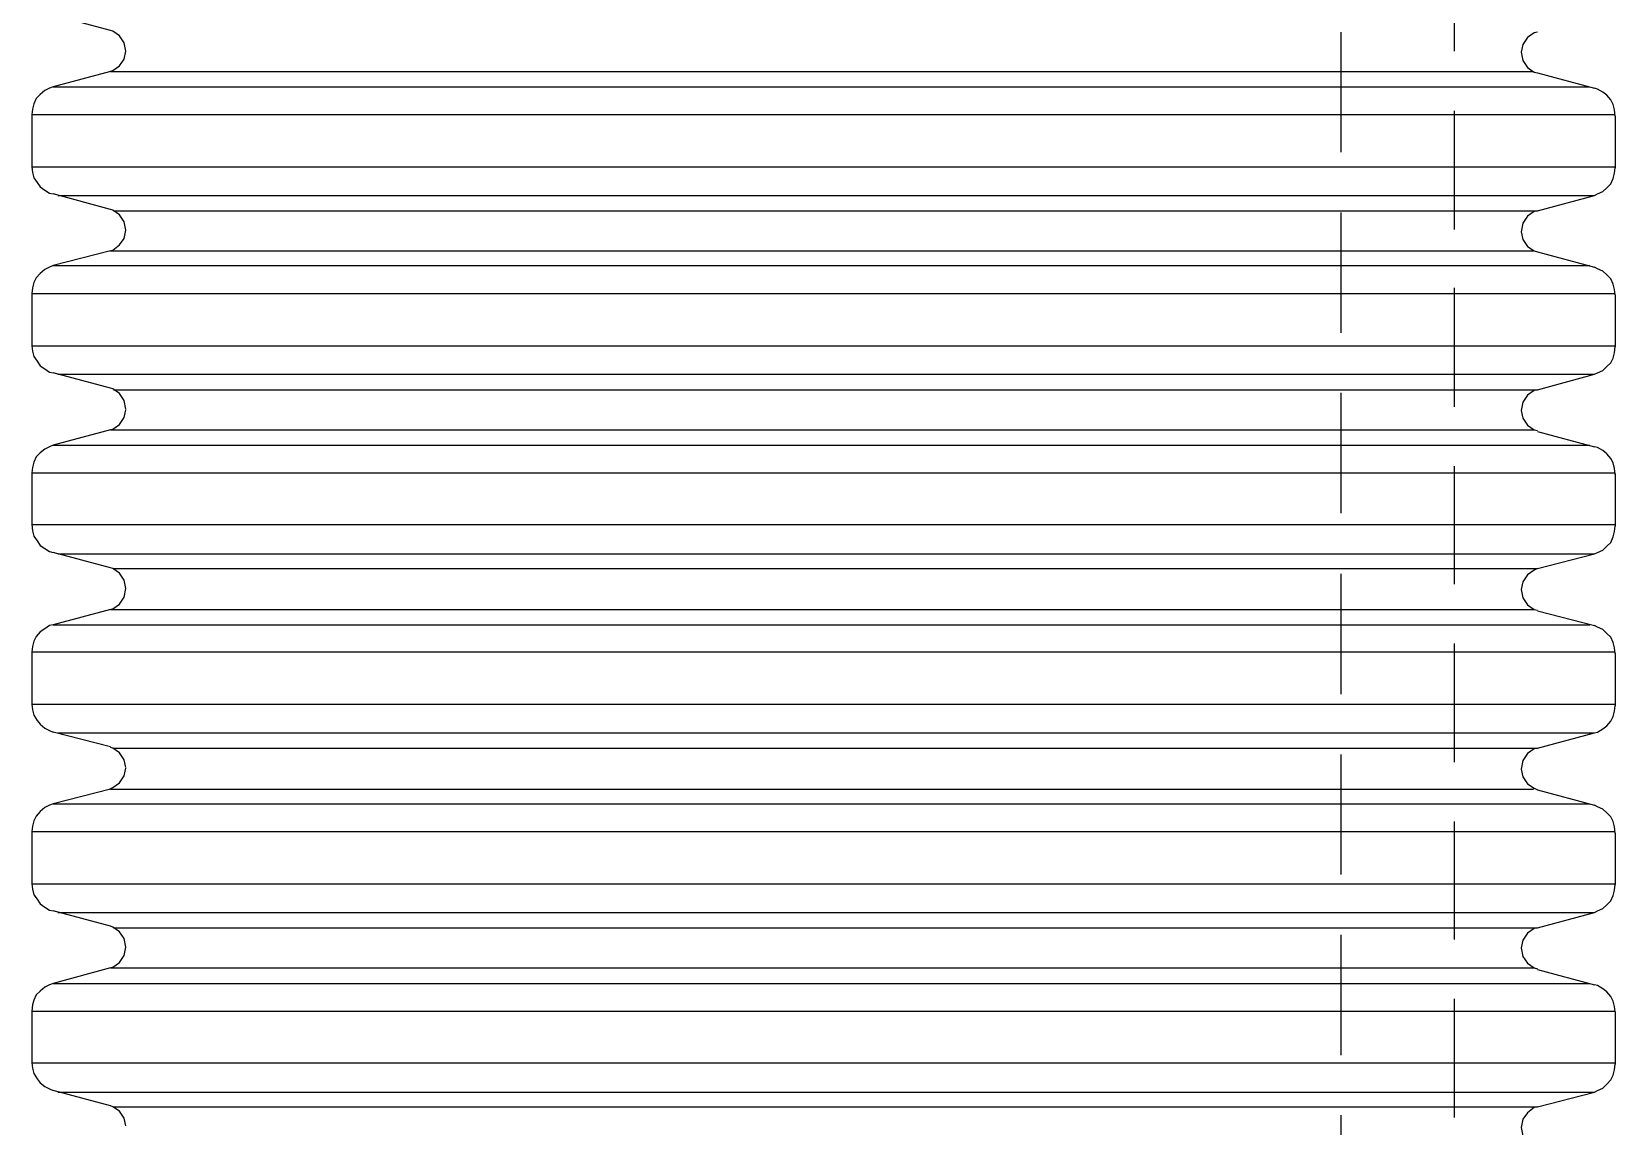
# Model space of a CAD drawing. Header units: inches. Extents: x -1698 to -1559, y -917 to -744.
# Drawn here: x -1660.02 to -1632.23, y -793.98 to -774.76 of the extents above; entities that cross this region are included whole.
import ezdxf

# ---------------------------------------------------------------- set-up
doc = ezdxf.new("R2010")
doc.units = ezdxf.units.IN
doc.layers.add('DH152', color=7, linetype='CONTINUOUS')

msp = doc.modelspace()

# ---------------------------------------------------------------- linework, layer by layer
at = {"layer": 'DH152', "color": 7}
for points in [[(-1635.05628, -773.03196), (-1635.05628, -775.1035)], [(-1658.37125, -775.1035), (-1658.39833, -774.95457), (-1658.47956, -774.83271), (-1658.60142, -774.75148), (-1658.64204, -774.73794), (-1659.64396, -774.46715)], [(-1637.04658, -774.76502), (-1637.04658, -776.87717)], [(-1633.59401, -774.76502), (-1633.64817, -774.77856), (-1633.77003, -774.85979), (-1633.85126, -774.98165), (-1633.87834, -775.11704), (-1633.85126, -775.26598), (-1633.77003, -775.38783), (-1633.64817, -775.46907), (-1633.59401, -775.48261), (-1632.59209, -775.7534)], [(-1658.65558, -775.45553), (-1658.60142, -775.44199), (-1658.47956, -775.36075), (-1658.39833, -775.2389), (-1658.37125, -775.1035)], [(-1658.64204, -775.45553), (-1659.64396, -775.72632), (-1659.71166, -775.7534), (-1659.79289, -775.79402), (-1659.87413, -775.86171), (-1659.94183, -775.92941), (-1659.98245, -776.02419), (-1660.00952, -776.11896), (-1660.02306, -776.21374)], [(-1658.64204, -775.45553), (-1633.66171, -775.45553)], [(-1659.64396, -775.72632), (-1632.67333, -775.72632)], [(-1632.22653, -776.24082), (-1632.22653, -776.24082), (-1632.24007, -776.1325), (-1632.26715, -776.03773), (-1632.30776, -775.95649), (-1632.37546, -775.87525), (-1632.44316, -775.8211), (-1632.53793, -775.76694), (-1632.59209, -775.7534)], [(-1660.02306, -776.21374), (-1660.02306, -777.13442)], [(-1660.02306, -776.21374), (-1632.22653, -776.21374)], [(-1635.05628, -776.14604), (-1635.05628, -778.23112)], [(-1632.22653, -776.24082), (-1632.22653, -777.14796)], [(-1660.02306, -777.12088), (-1660.02306, -777.13442), (-1660.00952, -777.2292), (-1659.98245, -777.32398), (-1659.92829, -777.40521), (-1659.87413, -777.48645), (-1659.79289, -777.54061), (-1659.71166, -777.59477), (-1659.64396, -777.60831)], [(-1660.02306, -777.13442), (-1632.22653, -777.13442)], [(-1632.59209, -777.63538), (-1632.53793, -777.60831), (-1632.44316, -777.56769), (-1632.37546, -777.49999), (-1632.30776, -777.43229), (-1632.26715, -777.33752), (-1632.24007, -777.24274), (-1632.22653, -777.14796)], [(-1658.64204, -777.8791), (-1659.64396, -777.60831)], [(-1659.56272, -777.63538), (-1632.59209, -777.63538)], [(-1633.59401, -777.90617), (-1632.59209, -777.63538)], [(-1658.37125, -778.24466), (-1658.39833, -778.09573), (-1658.47956, -777.97387), (-1658.60142, -777.89263), (-1658.64204, -777.8791)], [(-1658.58788, -777.90617), (-1633.59401, -777.90617)], [(-1637.04658, -777.93325), (-1637.04658, -780.04541)], [(-1633.59401, -777.90617), (-1633.64817, -777.91971), (-1633.77003, -778.00095), (-1633.85126, -778.12281), (-1633.87834, -778.27174), (-1633.85126, -778.40713), (-1633.77003, -778.52899), (-1633.64817, -778.61023), (-1633.59401, -778.62377)], [(-1658.65558, -778.61023), (-1658.60142, -778.59669), (-1658.47956, -778.50191), (-1658.39833, -778.3936), (-1658.37125, -778.24466)], [(-1658.64204, -778.61023), (-1659.64396, -778.86748)], [(-1658.64204, -778.61023), (-1633.66171, -778.61023)], [(-1633.59401, -778.62377), (-1632.59209, -778.89456)], [(-1659.64396, -778.86748), (-1659.71166, -778.89456), (-1659.79289, -778.93517), (-1659.87413, -779.00287), (-1659.94183, -779.08411), (-1659.98245, -779.16535), (-1660.00952, -779.26012), (-1660.02306, -779.3549)], [(-1659.64396, -778.86748), (-1632.67333, -778.86748)], [(-1632.22653, -779.38198), (-1632.22653, -779.38198), (-1632.24007, -779.2872), (-1632.26715, -779.19242), (-1632.30776, -779.09765), (-1632.37546, -779.02995), (-1632.44316, -778.96225), (-1632.53793, -778.92163), (-1632.59209, -778.89456)], [(-1660.02306, -779.3549), (-1660.02306, -780.27558)], [(-1660.02306, -779.3549), (-1632.22653, -779.3549)], [(-1635.05628, -779.26012), (-1635.05628, -781.3452)], [(-1632.22653, -779.38198), (-1632.22653, -780.28912)], [(-1660.02306, -780.27558), (-1660.02306, -780.27558), (-1660.00952, -780.37036), (-1659.98245, -780.46513), (-1659.92829, -780.54637), (-1659.87413, -780.62761), (-1659.79289, -780.68177), (-1659.71166, -780.73592), (-1659.64396, -780.74946)], [(-1660.02306, -780.27558), (-1632.22653, -780.27558)], [(-1633.59401, -781.04733), (-1632.59209, -780.77654), (-1632.53793, -780.74946), (-1632.44316, -780.70884), (-1632.37546, -780.64115), (-1632.30776, -780.57345), (-1632.26715, -780.49221), (-1632.24007, -780.39744), (-1632.22653, -780.28912)], [(-1658.37125, -781.38582), (-1658.39833, -781.23688), (-1658.47956, -781.11503), (-1658.60142, -781.03379), (-1658.64204, -781.02025), (-1659.64396, -780.74946)], [(-1659.56272, -780.77654), (-1632.59209, -780.77654)], [(-1658.58788, -781.04733), (-1633.59401, -781.04733)], [(-1633.59401, -781.04733), (-1633.64817, -781.06087), (-1633.77003, -781.14211), (-1633.85126, -781.26396), (-1633.87834, -781.4129), (-1633.85126, -781.54829), (-1633.77003, -781.67015), (-1633.64817, -781.75138), (-1633.59401, -781.76492)], [(-1637.04658, -781.10149), (-1637.04658, -783.21365)], [(-1658.65558, -781.75138), (-1658.60142, -781.73784), (-1658.47956, -781.65661), (-1658.39833, -781.53475), (-1658.37125, -781.39936)], [(-1658.64204, -781.75138), (-1659.64396, -782.02217), (-1659.71166, -782.04925), (-1659.79289, -782.08987), (-1659.87413, -782.15757), (-1659.94183, -782.22527), (-1659.98245, -782.32004), (-1660.00952, -782.41482), (-1660.02306, -782.50959)], [(-1658.64204, -781.75138), (-1633.66171, -781.75138)], [(-1633.59401, -781.77846), (-1632.59209, -782.04925)], [(-1659.64396, -782.02217), (-1632.67333, -782.02217)], [(-1632.22653, -782.53667), (-1632.22653, -782.52313), (-1632.24007, -782.42836), (-1632.26715, -782.33358), (-1632.30776, -782.25234), (-1632.37546, -782.17111), (-1632.44316, -782.11695), (-1632.53793, -782.06279), (-1632.59209, -782.04925)], [(-1635.05628, -782.38774), (-1635.05628, -784.45928)], [(-1660.02306, -782.50959), (-1632.22653, -782.50959)], [(-1660.02306, -782.50959), (-1660.02306, -783.41674)], [(-1632.22653, -782.52313), (-1632.22653, -783.44382)], [(-1660.02306, -783.41674), (-1632.22653, -783.41674)], [(-1660.02306, -783.41674), (-1660.02306, -783.41674), (-1660.00952, -783.52506), (-1659.98245, -783.61983), (-1659.92829, -783.70107), (-1659.87413, -783.78231), (-1659.79289, -783.83646), (-1659.71166, -783.89062), (-1659.64396, -783.90416)], [(-1632.59209, -783.93124), (-1632.53793, -783.90416), (-1632.44316, -783.86354), (-1632.37546, -783.79584), (-1632.30776, -783.72815), (-1632.26715, -783.63337), (-1632.24007, -783.53859), (-1632.22653, -783.44382)], [(-1658.64204, -784.17495), (-1659.64396, -783.90416)], [(-1659.56272, -783.93124), (-1632.59209, -783.93124)], [(-1633.59401, -784.18849), (-1632.59209, -783.93124)], [(-1658.37125, -784.54052), (-1658.39833, -784.39158), (-1658.47956, -784.26973), (-1658.60142, -784.18849), (-1658.64204, -784.17495)], [(-1658.58788, -784.18849), (-1633.59401, -784.18849)], [(-1637.04658, -784.28327), (-1637.04658, -786.39542)], [(-1633.59401, -784.18849), (-1633.64817, -784.21557), (-1633.77003, -784.29681), (-1633.85126, -784.41866), (-1633.87834, -784.55406), (-1633.85126, -784.70299), (-1633.77003, -784.82484), (-1633.64817, -784.90608), (-1633.59401, -784.91962)], [(-1658.65558, -784.90608), (-1658.60142, -784.89254), (-1658.47956, -784.81131), (-1658.39833, -784.68945), (-1658.37125, -784.54052)], [(-1658.64204, -784.90608), (-1659.64396, -785.17687)], [(-1658.64204, -784.90608), (-1633.66171, -784.90608)], [(-1633.59401, -784.93316), (-1632.59209, -785.19041)], [(-1659.64396, -785.17687), (-1659.71166, -785.19041), (-1659.79289, -785.24457), (-1659.87413, -785.29873), (-1659.94183, -785.37996), (-1659.98245, -785.4612), (-1660.00952, -785.55598), (-1660.02306, -785.65075)], [(-1659.64396, -785.17687), (-1632.67333, -785.17687)], [(-1632.22653, -785.67783), (-1632.22653, -785.67783), (-1632.24007, -785.58306), (-1632.26715, -785.48828), (-1632.30776, -785.3935), (-1632.37546, -785.32581), (-1632.44316, -785.25811), (-1632.53793, -785.21749), (-1632.59209, -785.19041)], [(-1635.05628, -785.50182), (-1635.05628, -787.5869)], [(-1660.02306, -785.65075), (-1660.02306, -786.57144)], [(-1660.02306, -785.65075), (-1632.22653, -785.65075)], [(-1632.22653, -785.67783), (-1632.22653, -786.59852)], [(-1660.02306, -786.57144), (-1660.02306, -786.57144), (-1660.00952, -786.66621), (-1659.98245, -786.76099), (-1659.92829, -786.85577), (-1659.87413, -786.92346), (-1659.79289, -786.99116), (-1659.71166, -787.03178), (-1659.64396, -787.05886)], [(-1660.02306, -786.57144), (-1632.22653, -786.57144)], [(-1633.59401, -787.34319), (-1632.59209, -787.0724), (-1632.53793, -787.05886), (-1632.44316, -787.0047), (-1632.37546, -786.95054), (-1632.30776, -786.86931), (-1632.26715, -786.78807), (-1632.24007, -786.69329), (-1632.22653, -786.59852)], [(-1658.64204, -787.31611), (-1659.64396, -787.05886)], [(-1659.56272, -787.0724), (-1632.59209, -787.0724)], [(-1658.37125, -787.68167), (-1658.39833, -787.54628), (-1658.47956, -787.42442), (-1658.60142, -787.34319), (-1658.64204, -787.32965)], [(-1658.58788, -787.34319), (-1633.59401, -787.34319)], [(-1637.04658, -787.4515), (-1637.04658, -789.56366)], [(-1633.59401, -787.34319), (-1633.64817, -787.35673), (-1633.77003, -787.43796), (-1633.85126, -787.55982), (-1633.87834, -787.70875), (-1633.85126, -787.84415), (-1633.77003, -787.966), (-1633.64817, -788.04724), (-1633.59401, -788.07432)], [(-1658.65558, -788.06078), (-1658.60142, -788.0337), (-1658.47956, -787.95246), (-1658.39833, -787.83061), (-1658.37125, -787.69521)], [(-1658.64204, -788.06078), (-1659.64396, -788.31803), (-1659.71166, -788.34511), (-1659.79289, -788.38573), (-1659.87413, -788.45342), (-1659.94183, -788.53466), (-1659.98245, -788.6159), (-1660.00952, -788.71067), (-1660.02306, -788.80545)], [(-1658.64204, -788.06078), (-1633.66171, -788.06078)], [(-1633.59401, -788.07432), (-1632.59209, -788.34511)], [(-1659.64396, -788.31803), (-1632.67333, -788.31803)], [(-1632.22653, -788.83253), (-1632.22653, -788.83253), (-1632.24007, -788.72421), (-1632.26715, -788.62944), (-1632.30776, -788.5482), (-1632.37546, -788.4805), (-1632.44316, -788.41281), (-1632.53793, -788.37219), (-1632.59209, -788.34511)], [(-1660.02306, -788.80545), (-1632.22653, -788.80545)], [(-1660.02306, -788.80545), (-1660.02306, -789.72613)], [(-1635.05628, -788.62944), (-1635.05628, -790.70098)], [(-1632.22653, -788.83253), (-1632.22653, -789.73967)], [(-1660.02306, -789.71259), (-1660.02306, -789.72613), (-1660.00952, -789.82091), (-1659.98245, -789.91569), (-1659.92829, -789.99692), (-1659.87413, -790.07816), (-1659.79289, -790.13232), (-1659.71166, -790.18648), (-1659.64396, -790.20002)], [(-1660.02306, -789.72613), (-1632.22653, -789.72613)], [(-1632.59209, -790.22709), (-1632.53793, -790.20002), (-1632.44316, -790.1594), (-1632.37546, -790.0917), (-1632.30776, -790.024), (-1632.26715, -789.92923), (-1632.24007, -789.83445), (-1632.22653, -789.73967)], [(-1658.64204, -790.4708), (-1659.64396, -790.20002)], [(-1659.56272, -790.22709), (-1632.59209, -790.22709)], [(-1633.59401, -790.49788), (-1632.59209, -790.22709)], [(-1658.37125, -790.83637), (-1658.39833, -790.68744), (-1658.47956, -790.56558), (-1658.60142, -790.48434), (-1658.64204, -790.4708)], [(-1658.58788, -790.49788), (-1633.59401, -790.49788)], [(-1633.59401, -790.49788), (-1633.64817, -790.51142), (-1633.77003, -790.59266), (-1633.85126, -790.71452), (-1633.87834, -790.84991), (-1633.85126, -790.99884), (-1633.77003, -791.1207), (-1633.64817, -791.20194), (-1633.59401, -791.21548)], [(-1637.04658, -790.61974), (-1637.04658, -792.7319)], [(-1658.65558, -791.20194), (-1658.60142, -791.1884), (-1658.47956, -791.10716), (-1658.39833, -790.9853), (-1658.37125, -790.83637)], [(-1658.64204, -791.20194), (-1659.64396, -791.47273)], [(-1658.64204, -791.20194), (-1633.66171, -791.20194)], [(-1633.59401, -791.22902), (-1632.59209, -791.4998)], [(-1659.64396, -791.47273), (-1659.71166, -791.4998), (-1659.79289, -791.54042), (-1659.87413, -791.60812), (-1659.94183, -791.67582), (-1659.98245, -791.77059), (-1660.00952, -791.85183), (-1660.02306, -791.96015)], [(-1659.64396, -791.47273), (-1632.67333, -791.47273)], [(-1632.22653, -791.97369), (-1632.22653, -791.97369), (-1632.24007, -791.87891), (-1632.26715, -791.78413), (-1632.30776, -791.7029), (-1632.37546, -791.62166), (-1632.44316, -791.5675), (-1632.53793, -791.51334), (-1632.59209, -791.4998)], [(-1635.05628, -791.74352), (-1635.05628, -793.82859)], [(-1660.02306, -791.96015), (-1660.02306, -792.86729)], [(-1660.02306, -791.96015), (-1632.22653, -791.96015)], [(-1632.22653, -791.97369), (-1632.22653, -792.89437)], [(-1660.02306, -792.86729), (-1660.02306, -792.86729), (-1660.00952, -792.96207), (-1659.98245, -793.05684), (-1659.92829, -793.15162), (-1659.87413, -793.21932), (-1659.79289, -793.28702), (-1659.71166, -793.32763), (-1659.64396, -793.35471)], [(-1660.02306, -792.86729), (-1632.22653, -792.86729)], [(-1633.59401, -793.63904), (-1632.59209, -793.38179), (-1632.53793, -793.35471), (-1632.44316, -793.31409), (-1632.37546, -793.2464), (-1632.30776, -793.16516), (-1632.26715, -793.08392), (-1632.24007, -792.98915), (-1632.22653, -792.89437)], [(-1658.37125, -793.97753), (-1658.39833, -793.84213), (-1658.47956, -793.72028), (-1658.60142, -793.63904), (-1658.64204, -793.6255), (-1659.64396, -793.35471)], [(-1659.56272, -793.38179), (-1632.59209, -793.38179)], [(-1658.58788, -793.63904), (-1633.59401, -793.63904)], [(-1637.04658, -793.78798), (-1637.04658, -795.90013)], [(-1633.59401, -793.63904), (-1633.64817, -793.65258), (-1633.77003, -793.74736), (-1633.85126, -793.85567), (-1633.87834, -794.00461), (-1633.85126, -794.15354), (-1633.77003, -794.2754), (-1633.64817, -794.35663), (-1633.59401, -794.37017)]]:
    msp.add_lwpolyline(points, dxfattribs=at)

doc.saveas('drawing.dxf')
